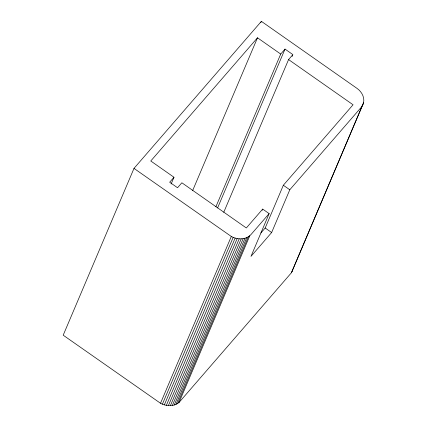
<?xml version="1.0" encoding="UTF-8"?>
<svg xmlns="http://www.w3.org/2000/svg" width="427" height="427" viewBox="0 0 427 427"><rect width="100%" height="100%" fill="white"/><g stroke="black" fill="none" stroke-linecap="round" stroke-linejoin="round"><path stroke-width="0.64" d="M363.542 102.816C364.845 97.169 361.509 91.474 356.94 88.33L261.383 21.35L133.993 168.393L63.196 335.19L160.509 403.264C166.162 406.387 173.842 406.75 179.025 402.49L291.444 272.725L363.542 102.816L291.444 272.725M292.217 271.22L292.741 269.613M171.12 184.005L173.986 177.258L150.774 160.99L257.497 37.789L280.715 54.064L215.891 206.769M260.86 22.578L261.383 21.35M192.678 190.501L257.497 37.789M217.594 207.933L285.017 49.094L292.885 54.608L288.577 59.577L223.759 212.283M292.1 56.449L292.623 55.222M160.509 403.264L231.311 236.467L133.993 168.393M162.388 404.172L233.19 237.369C239.003 239.851 246.646 239.419 251.06 234.476L269.133 213.612L262.685 209.091L246.331 227.97L181.854 182.772L177.547 187.741L169.679 182.228L173.986 177.258M164.347 404.871L235.149 238.074M166.354 405.356L237.156 238.56M168.382 405.618L239.184 238.821M170.394 405.65L241.196 238.853M172.353 405.453L243.155 238.656M174.227 405.031L245.029 238.234M175.983 404.385L246.785 237.588M177.589 403.536L248.391 236.739M179.025 402.49L249.827 235.693M262.167 210.314L262.685 209.091M269.133 213.612L250.98 256.381L271.636 232.534L289.794 189.764L361.231 107.305L363.019 104.423M260.886 232.982L265.188 228.013L283.341 185.249L353.06 104.77L288.577 59.577M280.715 54.064L285.017 49.094M231.311 236.467L233.19 237.369M283.341 185.249L289.794 189.764M265.188 228.013L271.636 232.534"/></g></svg>
